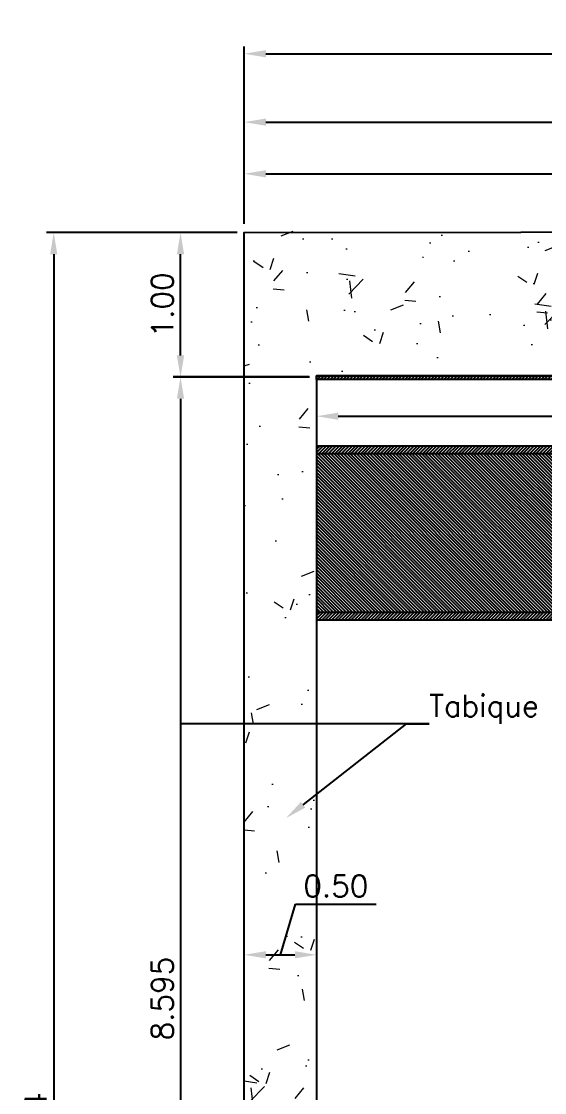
# Model space of a CAD drawing. Header units: metres. Extents: x 1080594 to 1081411, y 976871 to 977162.
# Drawn here: x 1080718.53 to 1080722.15, y 977069 to 977076.41 of the extents above; entities that cross this region are included whole.
import ezdxf
from ezdxf import colors
from ezdxf.entities.mleader import LeaderData, LeaderLine
from ezdxf.math import Vec2, Vec3

# ---------------------------------------------------------------- set-up
doc = ezdxf.new("R2010")
doc.units = ezdxf.units.M
doc.header["$LTSCALE"] = 25.4
doc.linetypes.add('HIDDEN', pattern=[0.375, 0.25, -0.125])
for name, color, linetype in [('CONTRAPESO', 3, 'Continuous'), ('DIMCONTRAPESO', 1, 'Continuous'), ('PERFIL MET', 37, 'Continuous'), ('PROY', 9, 'HIDDEN')]:
    doc.layers.add(name, color=color, linetype=linetype)
for name, color, linetype, lineweight in [('COTA', 1, 'Continuous', 30), ('COTACIM', 20, 'Continuous', 5), ('SOLIDOREFCONT', 254, 'Continuous', 5)]:
    doc.layers.add(name, color=color, linetype=linetype, lineweight=lineweight)
doc.styles.add('romans', font='romans.shx')
doc.dimstyles.new('Copy 75', dxfattribs={"dimtxt": 0.15, "dimasz": 0.15, "dimexe": 0.05, "dimexo": 0.05, "dimgap": 0.05, "dimtad": 1, "dimzin": 0, "dimdsep": 46, "dimtxsty": 'romans', "dimcen": 0.002, "dimclrd": 1, "dimclre": 1, "dimclrt": 3, "dimadec": 4, "dimazin": 0, "dimtfac": 1, "dimtofl": 0, "dimtmove": 1, "dimatfit": 3, "dimfxl": 1, "dimtolj": 1, "dimtzin": 0, "dimarcsym": 1})
pattern_1 = [(45, (56.20687704137526, -51.65062542725354), (-0.01122532015133644, 0.01122532015133644), [])]

# ---------------------------------------------------------------- blocks, each defined once
blk = doc.blocks.new('*D539')
at = {"layer": 'Defpoints', "color": 0, "transparency": 16777216}
for p in [(1080737.072174823, 977076.1868018586), (1080720.072115995, 977074.9603397719), (1080737.072174823, 977074.9603397719)]:
    blk.add_point(p, dxfattribs=at)
at = {"layer": 'DIMCONTRAPESO', "color": 1, "lineweight": -2, "transparency": 16777216}
for p, q in [((1080720.072115995, 977075.010339772), (1080720.072115995, 977076.2368018586)), ((1080737.072174823, 977075.010339772), (1080737.072174823, 977076.2368018586)), ((1080720.222115995, 977076.1868018586), (1080736.922174823, 977076.1868018586))]:
    blk.add_line(p, q, dxfattribs=at)
at = {"layer": 'DIMCONTRAPESO', "color": 1, "transparency": 16777216}
for points in [[(1080720.222115995, 977076.2118018586), (1080720.222115995, 977076.1618018586), (1080720.072115995, 977076.1868018586)], [(1080736.922174823, 977076.2118018586), (1080736.922174823, 977076.1618018586), (1080737.072174823, 977076.1868018586)]]:
    blk.add_solid(points, dxfattribs=at)
at = {"layer": 'DIMCONTRAPESO', "color": 3, "transparency": 16777216, "insert": (1080728.572145409, 977076.3118018586), "char_height": 0.15, "attachment_point": 5, "style": 'romans', "bg_fill": 3, "box_fill_scale": 1.1, "bg_fill_color": 256, "bg_fill_true_color": 13158600, "bg_fill_transparency": 0}
blk.add_mtext('\\A1;17.00', dxfattribs=at)
blk = doc.blocks.new('*D540')
at = {"layer": 'COTA', "color": 1, "lineweight": -2, "transparency": 16777216}
for p, q in [((1080720.022187892, 977074.9503396311), (1080719.581185452, 977074.9503396311)), ((1080719.631185452, 977074.1003396311), (1080719.631185452, 977074.800339631)), ((1080720.522453345, 977073.9503396311), (1080719.581185452, 977073.9503396311))]:
    blk.add_line(p, q, dxfattribs=at)
at = {"layer": 'COTA', "color": 1, "transparency": 16777216}
for points in [[(1080719.606185452, 977074.800339631), (1080719.656185452, 977074.800339631), (1080719.631185452, 977074.9503396311)], [(1080719.606185452, 977074.1003396311), (1080719.656185452, 977074.1003396311), (1080719.631185452, 977073.9503396311)]]:
    blk.add_solid(points, dxfattribs=at)
at = {"layer": 'Defpoints', "color": 0, "transparency": 16777216}
for p in [(1080719.631185452, 977074.9503396311), (1080720.072187892, 977074.9503396311), (1080720.572453345, 977073.9503396311)]:
    blk.add_point(p, dxfattribs=at)
at = {"layer": 'COTA', "color": 3, "transparency": 16777216, "insert": (1080719.506185452, 977074.4503396312), "char_height": 0.15, "attachment_point": 5, "rotation": 90, "style": 'romans'}
blk.add_mtext('\\A1;1.00', dxfattribs=at)
blk = doc.blocks.new('*D541')
at = {"layer": 'COTA', "color": 1, "lineweight": -2, "transparency": 16777216}
for p, q in [((1080720.322163916, 977069.9574663527), (1080720.427163916, 977070.3074663527)), ((1080720.427163916, 977070.3074663527), (1080720.984306773, 977070.3074663527)), ((1080720.222153009, 977069.9574663527), (1080720.422174823, 977069.9574663527))]:
    blk.add_line(p, q, dxfattribs=at)
at = {"layer": 'COTA', "color": 1, "transparency": 16777216}
for points in [[(1080720.222153009, 977069.9824663528), (1080720.222153009, 977069.9324663527), (1080720.072153009, 977069.9574663527)], [(1080720.422174823, 977069.9824663528), (1080720.422174823, 977069.9324663527), (1080720.572174823, 977069.9574663527)]]:
    blk.add_solid(points, dxfattribs=at)
at = {"layer": 'Defpoints', "color": 0, "transparency": 16777216}
for p in [(1080720.072153009, 977069.9574663527), (1080720.572174823, 977069.9574663527), (1080720.572174823, 977069.9574663527)]:
    blk.add_point(p, dxfattribs=at)
at = {"layer": 'COTA', "color": 3, "transparency": 16777216, "insert": (1080720.705735344, 977070.4324663527), "char_height": 0.15, "attachment_point": 5, "style": 'romans'}
blk.add_mtext('\\A1;0.50', dxfattribs=at)
blk = doc.blocks.new('*D584')
at = {"layer": 'COTA', "color": 1, "lineweight": -2, "transparency": 16777216}
for p, q in [((1080720.072174823, 977075.010339772), (1080720.072174823, 977075.4067094193)), ((1080720.222174823, 977075.3567094193), (1080727.573836705, 977075.3567094193)), ((1080727.723836705, 977075.010339772), (1080727.723836705, 977075.4067094193))]:
    blk.add_line(p, q, dxfattribs=at)
at = {"layer": 'COTA', "color": 1, "transparency": 16777216}
for points in [[(1080720.222174823, 977075.3817094193), (1080720.222174823, 977075.3317094193), (1080720.072174823, 977075.3567094193)], [(1080727.573836705, 977075.3817094193), (1080727.573836705, 977075.3317094193), (1080727.723836705, 977075.3567094193)]]:
    blk.add_solid(points, dxfattribs=at)
at = {"layer": 'Defpoints', "color": 0, "transparency": 16777216}
for p in [(1080727.723836705, 977075.3567094193), (1080720.072174823, 977074.9603397719), (1080727.723836705, 977074.9603397719)]:
    blk.add_point(p, dxfattribs=at)
at = {"layer": 'COTA', "color": 3, "transparency": 16777216, "insert": (1080723.923551929, 977075.4817094193), "char_height": 0.15, "attachment_point": 5, "style": 'romans'}
blk.add_mtext('\\A1;7.65', dxfattribs=at)
blk = doc.blocks.new('*D1026')
at = {"layer": 'COTA', "color": 1, "lineweight": -2, "transparency": 16777216}
for p, q in [((1080720.572116153, 977073.9104321623), (1080720.572116153, 977073.630827446)), ((1080726.797087523, 977073.9103378145), (1080726.797087523, 977073.630827446)), ((1080720.722116153, 977073.680827446), (1080726.647087523, 977073.680827446))]:
    blk.add_line(p, q, dxfattribs=at)
at = {"layer": 'COTA', "color": 1, "transparency": 16777216}
for points in [[(1080720.722116153, 977073.7058274461), (1080720.722116153, 977073.655827446), (1080720.572116153, 977073.680827446)], [(1080726.647087523, 977073.7058274461), (1080726.647087523, 977073.655827446), (1080726.797087523, 977073.680827446)]]:
    blk.add_solid(points, dxfattribs=at)
at = {"layer": 'Defpoints', "color": 0, "transparency": 16777216}
for p in [(1080720.572116153, 977073.9604321624), (1080726.797087523, 977073.9603378145), (1080726.797087523, 977073.680827446)]:
    blk.add_point(p, dxfattribs=at)
at = {"layer": 'COTA', "color": 3, "transparency": 16777216, "insert": (1080723.684601838, 977073.805827446), "char_height": 0.15, "attachment_point": 5, "style": 'romans'}
blk.add_mtext('\\A1;6.22', dxfattribs=at)
blk = doc.blocks.new('*D605')
at = {"layer": 'Defpoints', "color": 0, "transparency": 16777216}
for p in [(1080726.002063863, 977075.7138617919), (1080726.002063863, 977075.5552750548), (1080720.072089312, 977074.9830369225)]:
    blk.add_point(p, dxfattribs=at)
at = {"layer": 'DIMCONTRAPESO', "color": 1, "lineweight": -2, "transparency": 16777216}
for p, q in [((1080720.072089312, 977075.0330369226), (1080720.072089312, 977075.7638617919)), ((1080720.222089312, 977075.7138617919), (1080725.852063863, 977075.7138617919)), ((1080726.002063863, 977075.6052750548), (1080726.002063863, 977075.7638617919))]:
    blk.add_line(p, q, dxfattribs=at)
at = {"layer": 'DIMCONTRAPESO', "color": 1, "transparency": 16777216}
for points in [[(1080720.222089312, 977075.7388617919), (1080720.222089312, 977075.6888617919), (1080720.072089312, 977075.7138617919)], [(1080725.852063863, 977075.7388617919), (1080725.852063863, 977075.6888617919), (1080726.002063863, 977075.7138617919)]]:
    blk.add_solid(points, dxfattribs=at)
at = {"layer": 'DIMCONTRAPESO', "color": 3, "transparency": 16777216, "insert": (1080723.037076587, 977075.8388617919), "char_height": 0.15, "attachment_point": 5, "style": 'romans'}
blk.add_mtext('\\A1;5.93', dxfattribs=at)
blk = doc.blocks.new('*D926')
at = {"layer": 'COTA', "color": 1, "lineweight": -2, "transparency": 16777216}
for p, q in [((1080720.522114187, 977073.952181371), (1080719.581111746, 977073.952181371)), ((1080719.631111746, 977073.802181371), (1080719.631111746, 977065.5073396106)), ((1080720.522114187, 977065.3573396106), (1080719.581111746, 977065.3573396106))]:
    blk.add_line(p, q, dxfattribs=at)
at = {"layer": 'COTA', "color": 1, "transparency": 16777216}
for points in [[(1080719.606111747, 977073.802181371), (1080719.656111746, 977073.802181371), (1080719.631111746, 977073.952181371)], [(1080719.606111747, 977065.5073396106), (1080719.656111746, 977065.5073396106), (1080719.631111746, 977065.3573396106)]]:
    blk.add_solid(points, dxfattribs=at)
at = {"layer": 'Defpoints', "color": 0, "transparency": 16777216}
for p in [(1080720.572114187, 977073.952181371), (1080719.631111746, 977065.3573396106), (1080720.572114187, 977065.3573396106)]:
    blk.add_point(p, dxfattribs=at)
at = {"layer": 'COTA', "color": 3, "transparency": 16777216, "insert": (1080719.506111746, 977069.654760491), "char_height": 0.15, "attachment_point": 5, "rotation": 90, "style": 'romans'}
blk.add_mtext('\\A1;8.595', dxfattribs=at)
blk = doc.blocks.new('*D927')
at = {"layer": 'COTA', "color": 1, "lineweight": -2, "transparency": 16777216}
for p, q in [((1080720.022114187, 977074.9503396106), (1080719.581111746, 977074.9503396106)), ((1080719.631111746, 977074.1011813709), (1080719.631111746, 977074.8003396105)), ((1080720.522114187, 977073.9511813709), (1080719.581111746, 977073.9511813709))]:
    blk.add_line(p, q, dxfattribs=at)
at = {"layer": 'COTA', "color": 1, "transparency": 16777216}
for points in [[(1080719.606111747, 977074.8003396105), (1080719.656111746, 977074.8003396105), (1080719.631111746, 977074.9503396106)], [(1080719.606111747, 977074.1011813709), (1080719.656111746, 977074.1011813709), (1080719.631111746, 977073.9511813709)]]:
    blk.add_solid(points, dxfattribs=at)
at = {"layer": 'Defpoints', "color": 0, "transparency": 16777216}
for p in [(1080719.631111746, 977074.9503396106), (1080720.072114187, 977074.9503396106), (1080720.572114187, 977073.9511813709)]:
    blk.add_point(p, dxfattribs=at)
at = {"layer": 'COTA', "color": 3, "transparency": 16777216, "insert": (1080719.506111746, 977074.4507604908), "char_height": 0.15, "attachment_point": 5, "rotation": 90, "style": 'romans'}
blk.add_mtext('\\A1;1.00', dxfattribs=at)
blk = doc.blocks.new('*D929')
at = {"layer": 'COTA', "color": 1, "lineweight": -2, "transparency": 16777216}
for p, q in [((1080720.022114187, 977074.9503396106), (1080718.704339265, 977074.9503396106)), ((1080718.754339265, 977074.8003396105), (1080718.754339265, 977062.5063396107)), ((1080720.022114187, 977062.3563396106), (1080718.704339265, 977062.3563396106))]:
    blk.add_line(p, q, dxfattribs=at)
at = {"layer": 'COTA', "color": 1, "transparency": 16777216}
for points in [[(1080718.729339265, 977074.8003396105), (1080718.779339265, 977074.8003396105), (1080718.754339265, 977074.9503396106)], [(1080718.729339265, 977062.5063396107), (1080718.779339265, 977062.5063396107), (1080718.754339265, 977062.3563396106)]]:
    blk.add_solid(points, dxfattribs=at)
at = {"layer": 'Defpoints', "color": 0, "transparency": 16777216}
for p in [(1080720.072114187, 977074.9503396106), (1080718.754339265, 977062.3563396106), (1080720.072114187, 977062.3563396106)]:
    blk.add_point(p, dxfattribs=at)
at = {"layer": 'COTA', "color": 3, "transparency": 16777216, "insert": (1080718.629339265, 977068.6533396108), "char_height": 0.15, "attachment_point": 5, "rotation": 90, "style": 'romans'}
blk.add_mtext('\\A1;12.594', dxfattribs=at)

msp = doc.modelspace()

# ---------------------------------------------------------------- hatches: boundary and pattern name
at = {"layer": 'PERFIL MET'}
h = msp.add_hatch(dxfattribs=at)
h.set_pattern_fill('ANSI31', color=256, scale=0.005)
h.set_pattern_definition(pattern_1)
h.paths.add_polyline_path([(1080720.572116152, 977073.960336568), (1080736.571835312, 977073.9603397719), (1080736.571835155, 977073.9349397718), (1080720.572115995, 977073.9349365678)])
h = msp.add_hatch(dxfattribs=at)
h.set_pattern_fill('ANSI31', color=256, scale=0.005)
h.set_pattern_definition(pattern_1)
h.paths.add_polyline_path([(1080720.572116152, 977073.960336568), (1080736.571835312, 977073.9603397719), (1080736.571835155, 977073.9349397718), (1080720.572115995, 977073.9349365678)])
at = {"layer": 'PERFIL MET', "transparency": 33554534}
h = msp.add_hatch(dxfattribs=at)
h.set_pattern_fill('ANSI31', color=256, scale=0.005)
h.set_pattern_definition([(45, (32.63285621232353, 0), (-0.01122532015133644, 0.01122532015133644), [])])
h.paths.add_polyline_path([(1080720.572115995, 977073.4739707632), (1080720.572115995, 977073.4231707632), (1080726.211776536, 977073.4231707632), (1080726.268488351, 977073.4740811866)])
h.paths.add_polyline_path([(1080726.639637257, 977073.4740883813), (1080726.581690594, 977073.4231707632), (1080728.213584298, 977073.4231707632), (1080728.270176637, 977073.4739729377)])
h.paths.add_polyline_path([(1080728.600623572, 977073.474421032), (1080728.542676908, 977073.4235034139), (1080730.212753981, 977073.4231777141), (1080730.269385925, 977073.4739703867)])
h.paths.add_polyline_path([(1080730.599177829, 977073.4737629514), (1080730.541231165, 977073.4228453333), (1080732.212226763, 977073.4231638684), (1080732.268841236, 977073.4739708072)])
h.paths.add_polyline_path([(1080732.598231197, 977073.4739715515), (1080732.541404276, 977073.4235163858), (1080734.212248761, 977073.4231780821), (1080734.268848045, 977073.4739712076)])
h.paths.add_polyline_path([(1080734.598238661, 977073.473971952), (1080734.540996667, 977073.4231443816), (1080736.571741628, 977073.4235804066), (1080736.571781717, 977073.4725051898)])
h = msp.add_hatch(dxfattribs=at)
h.set_pattern_fill('ANSI31', color=256, scale=0.005, angle=90)
h.set_pattern_definition([(135, (32.63285621232353, 0), (-0.01122532015133644, -0.01122532015133644), [])])
h.paths.add_polyline_path([(1080726.002063863, 977073.2349108554), (1080726.002031718, 977073.4231707632), (1080720.572115995, 977073.4231707632), (1080720.572115995, 977072.3247707632), (1080724.988208364, 977072.3247705663)])
h.paths.add_polyline_path([(1080726.211776536, 977073.4231707632), (1080726.002031718, 977073.4231707632), (1080726.002063863, 977073.2349108554)], flags=17)
h.paths.add_polyline_path([(1080726.002063863, 977072.9392687943), (1080725.317587669, 977072.324811771), (1080726.002031718, 977072.3247707632)], flags=17)
h.paths.add_polyline_path([(1080728.213584298, 977073.4231707632), (1080726.54093965, 977073.4230197491), (1080726.002063863, 977072.9392687943), (1080726.002031718, 977072.3247707632), (1080726.989994455, 977072.3247707632)])
h.paths.add_polyline_path([(1080730.212753981, 977073.4231777141), (1080728.542676908, 977073.4235034139), (1080727.319708357, 977072.325110981), (1080728.98819988, 977072.3247707632)])
h.paths.add_polyline_path([(1080732.212226763, 977073.4231638684), (1080730.542705476, 977073.4236333492), (1080729.318187054, 977072.3250545949), (1080730.988280823, 977072.3247707632)])
h.paths.add_polyline_path([(1080734.212248761, 977073.4231780821), (1080732.541731874, 977073.423267951), (1080731.317805451, 977072.3248923605), (1080732.998364622, 977072.3247707632)])
h.paths.add_polyline_path([(1080736.572174823, 977073.4231707632), (1080734.541771565, 977073.4232974532), (1080733.331659315, 977072.3247707632), (1080736.572174823, 977072.3249500999)])
h = msp.add_hatch(dxfattribs=at)
h.set_pattern_fill('ANSI31', color=256, scale=0.005)
h.set_pattern_definition([(45, (32.63285621232353, -1.149199999985285), (-0.01122532015133644, 0.01122532015133644), [])])
h.paths.add_polyline_path([(1080720.572115995, 977072.3247707632), (1080720.572115995, 977072.2739707632), (1080724.931620601, 977072.2739696488), (1080724.988306013, 977072.3248563705)])
h.paths.add_polyline_path([(1080725.317587669, 977072.324811771), (1080725.260951938, 977072.2739696488), (1080726.933403297, 977072.2739696488), (1080726.989994455, 977072.3247707632)])
h.paths.add_polyline_path([(1080727.319708357, 977072.3251109808), (1080727.262738205, 977072.2739696488), (1080728.931802168, 977072.2739696488), (1080728.988424475, 977072.3247692721)])
h.paths.add_polyline_path([(1080729.318187048, 977072.3250545898), (1080729.261245794, 977072.2739696488), (1080730.931672841, 977072.2739696488), (1080730.988280823, 977072.3247707632)])
h.paths.add_polyline_path([(1080731.317805451, 977072.3248923605), (1080731.261062263, 977072.2739699101), (1080732.940550545, 977072.2739696488), (1080732.998362925, 977072.3247692721)])
h.paths.add_polyline_path([(1080733.331791902, 977072.3248872668), (1080733.273845238, 977072.2739696488), (1080736.572102245, 977072.2764349602), (1080736.572142334, 977072.3253597434)])
at = {"layer": 'SOLIDOREFCONT', "true_color": 0x5b5b5b, "transparency": 33554546}
h = msp.add_hatch(dxfattribs=at)
h.set_pattern_fill('AR-CONC', color=251, scale=0.005)
h.set_pattern_definition([(49.99999999999999, (0, 0), (0.91092334498002, -0.07969542769451543), [0.09525, -1.04775]), (355, (0, 0), (-0.1762171071248467, 0.9552842261951757), [0.0762, -0.83820292085]), (100.4514447, (0.07591003505513072, -0.006641267449595034), (0.7347062354517664, 0.8755887595609755), [0.080950044, -0.8904512229999999]), (46.18420000000002, (0, 0.2539999999571592), (1.35539520446065, -0.2102116396636357), [0.1428749999999999, -1.571624999999999]), (96.63555760999995, (0.1129495000932366, 0.2364824999822304), (1.187020670257515, 1.237130622988608), [0.1214251157, -1.3356780408]), (351.1841511700001, (0, 0.2539999999571592), (1.187020670324885, 1.237130622927663), [0.11429983535, -1.2572986596]), (21, (0.1270000000949949, 0.190500000026077), (0.7580719563456624, -0.5113259909354381), [0.09525, -1.04775]), (326.0000000000001, (0.1270000000949949, 0.190500000026077), (0.3090101417382354, 0.9209398306115963), [0.0762, -0.8382]), (71.45144499999999, (0.1901726629585028, 0.1478895004838705), (1.067082096393581, 0.4096138444295262), [0.08095004400000001, -0.8904496879999999]), (37.50000000000001, (0, 0), (0.01544301625295908, 0.4227751943657655), [0, -0.82804, 0, -0.8509000000000001, 0, -0.8413750000000001]), (7.499999999999999, (0, 0), (0.3340983125515287, 0.5009028740905975), [0, -0.48514, 0, -0.80899, 0, -0.320675]), (327.5, (-0.2832100000232458, 0), (0.677952975834357, -0.02864371996336722), [0, -0.3175, 0, -0.9906, 0, -1.31445]), (317.5, (-0.4102099998854101, 0), (0.7406459069300902, 0.1271324551666652), [0, -0.41275, 0, -0.65786, 0, -0.93345])])
h.paths.add_polyline_path([(1080726.797089704, 977073.9603397719), (1080727.723836705, 977074.7922842709), (1080727.723836705, 977074.9603397719), (1080720.072115995, 977074.9603397719), (1080720.072174823, 977062.760339772), (1080737.07198815, 977062.760339772), (1080737.072174823, 977074.9603397719), (1080736.27031317, 977074.9603397719), (1080735.426508191, 977074.2028526588), (1080735.426508191, 977073.960339772), (1080736.572174823, 977073.9603397719), (1080736.572174823, 977065.355339772), (1080720.572174823, 977065.355339772), (1080720.572174823, 977073.9603397719)])
h.paths.add_polyline_path([(1080728.795187915, 977073.9603397719), (1080729.715341716, 977074.7846582847), (1080729.715341649, 977074.9591992646), (1080728.270313334, 977074.960339772), (1080727.476898483, 977074.2481626279), (1080727.476899405, 977073.9603398041)])
h.paths.add_polyline_path([(1080730.797088415, 977073.9603386156), (1080731.715134664, 977074.7844724137), (1080731.715134576, 977074.9603385319), (1080730.2703024, 977074.9603301036), (1080729.466691431, 977074.2395256527), (1080729.46676148, 977073.9603399077)], flags=17)
h.paths.add_polyline_path([(1080732.270313298, 977074.9603397719), (1080731.464432903, 977074.2368978255), (1080731.464432903, 977073.9603407821), (1080732.797089704, 977073.9603397719), (1080733.712876136, 977074.7824449242), (1080733.712876033, 977074.9603385319)], flags=17)
h.paths.add_polyline_path([(1080734.796998386, 977073.9603394165), (1080735.714061328, 977074.7835088754), (1080735.714061328, 977074.960339772), (1080734.270313262, 977074.9603397718), (1080733.465618095, 977074.2379617767), (1080733.465618095, 977073.9603397719)])
h.paths.add_polyline_path([(1080720.422174823, 977068.8005686639), (1080720.422174823, 977068.7996674617)], flags=16)
h.paths.add_polyline_path([(1080737.071899093, 977068.8109579537), (1080737.071899093, 977068.8109818143), (1080737.071899093, 977068.8109579537), (1080737.071899092, 977068.8109340931)], flags=16)

# ---------------------------------------------------------------- linework, layer by layer
at = {"layer": 'CONTRAPESO'}
msp.add_lwpolyline([(1080736.572174823, 977065.355339772), (1080736.572174823, 977065.355339772), (1080736.572174823, 977073.9603397719), (1080735.426508191, 977073.9603397719), (1080735.426508191, 977074.2028526588), (1080736.27031317, 977074.9603397719), (1080737.072174647, 977074.9562365018), (1080737.071775588, 977065.6515318939), (1080737.071775588, 977065.6515318939), (1080737.071800728, 977065.3553502434), (1080737.07198815, 977062.355339772), (1080720.072174823, 977062.355339772), (1080720.072116042, 977074.9503396141), (1080727.723836705, 977074.9603397719), (1080727.723836705, 977074.7922842709), (1080726.797089704, 977073.9603397719), (1080720.572174823, 977073.9603397719), (1080720.572174823, 977065.355339772)], close=True, dxfattribs=at)
at = {"layer": 'PERFIL MET'}
for points in [[(1080720.572116152, 977073.960336568), (1080736.571835312, 977073.9603397719), (1080736.571835155, 977073.9349397718), (1080720.572115995, 977073.9349365678)], [(1080720.572115995, 977073.4739707632), (1080720.572115995, 977073.4231707632), (1080726.211776536, 977073.4231707632), (1080726.268488351, 977073.4740811866)], [(1080720.572115995, 977072.3247707632), (1080720.572115995, 977072.2739707632), (1080724.931620601, 977072.2739696488), (1080724.988306013, 977072.3248563705)]]:
    msp.add_lwpolyline(points, close=True, dxfattribs=at)
msp.add_lwpolyline([(1080724.988306013, 977072.3248563705), (1080720.572115995, 977072.3247707632)], dxfattribs=at)
msp.add_lwpolyline([(1080724.988306013, 977072.3248563705), (1080720.572115995, 977072.3247707632)], dxfattribs=at)
at = {"layer": 'PROY', "color": 252, "transparency": 33554457}
msp.add_lwpolyline([(1080720.572116152, 977073.960336568), (1080736.571835312, 977073.9603397719), (1080736.571835155, 977073.9349397718), (1080720.572115995, 977073.9349365678)], close=True, dxfattribs=at)

# ---------------------------------------------------------------- dimensions: what is measured, and where the dimension line sits
at = {"layer": 'COTA', "color": 2}
dim = msp.add_linear_dim(base=(1080719.631111746, 977065.3573396106), p1=(1080720.572114187, 977073.952181371), p2=(1080720.572114187, 977065.3573396106), angle=90, dimstyle='Copy 75', override={"dimdec": 3}, dxfattribs=at)
dim.commit()
dim.dimension.update_dxf_attribs({"geometry": '*D926', "text_midpoint": (1080719.506111746, 977069.654760491)})
at = {"layer": 'COTA', "color": 4}
dim = msp.add_linear_dim(base=(1080726.797087523, 977073.680827446), p1=(1080720.572116153, 977073.9604321624), p2=(1080726.797087523, 977073.9603378145), dimstyle='Copy 75', dxfattribs=at)
dim.commit()
dim.dimension.update_dxf_attribs({"geometry": '*D1026', "text_midpoint": (1080723.684601838, 977073.680827446), "dimtype": 160})
at = {"layer": 'COTA'}
dim = msp.add_linear_dim(base=(1080720.572174823, 977069.9574663527), p1=(1080720.072153009, 977069.9574663527), p2=(1080720.572174823, 977069.9574663527), dimstyle='Copy 75', dxfattribs=at)
dim.commit()
dim.dimension.update_dxf_attribs({"geometry": '*D541', "text_midpoint": (1080720.477163916, 977070.4324663527)})

# ---------------------------------------------------------------- leaders
at = {"layer": 'COTACIM'}
ml = msp.add_multileader_mtext('Standard', dxfattribs=at)
ml.set_content('Tabique posterior', color=3, style='romans')
ml.set_leader_properties(color=256)
ml.build(insert=Vec2(0, 0))
ml.multileader.update_dxf_attribs({"text_left_attachment_type": 6, "text_right_attachment_type": 6, "dogleg_length": 0.1560199508385566, "arrow_head_size": 0.15})
ctx = ml.context
ctx.base_point, ctx.char_height, ctx.arrow_head_size, ctx.landing_gap_size, ctx.plane_origin = Vec3(1080721.350457525, 977071.5536433607), 0.15, 0.15, 0, Vec3(1080720.643936815, 977070.6247329521)
ctx.left_attachment, ctx.right_attachment = 6, 6
notes = []
notes.append((ctx, [(0, (1, 1, 0), (1080721.194437575, 977071.5536433607), (1, 0), 0.1560199508385566, [(0, [(1080720.360410818, 977070.901854124)], 0, [])])]))
ctx.mtext.insert, ctx.mtext.width, ctx.mtext.flow_direction = Vec3(1080721.350457525, 977071.7536433607), 4.216741702286527, 5
for ctx, leaders in notes:
    for number, flags, end, landing, length, lines in leaders:
        leader = LeaderData()
        leader.index, (leader.has_last_leader_line, leader.has_dogleg_vector, leader.attachment_direction) = number, flags
        leader.last_leader_point, leader.dogleg_vector, leader.dogleg_length = Vec3(end), Vec3(landing), length
        for number, points, colour, breaks in lines:
            line = LeaderLine()
            line.index, line.vertices, line.color, line.breaks = number, Vec3.list(points), colors.encode_raw_color(colour), breaks
            leader.lines.append(line)
        ctx.leaders.append(leader)

# ---------------------------------------------------------------- next in the draw order: dimensions: what is measured, and where the dimension line sits
at = {"layer": 'DIMCONTRAPESO'}
dim = msp.add_linear_dim(base=(1080737.072174823, 977076.1868018586), p1=(1080720.072115995, 977074.9603397719), p2=(1080737.072174823, 977074.9603397719), dimstyle='Copy 75', override={"dimtfill": 1}, dxfattribs=at)
dim.commit()
dim.dimension.update_dxf_attribs({"geometry": '*D539', "text_midpoint": (1080728.572145409, 977076.3118018586)})

# ---------------------------------------------------------------- next in the draw order: dimensions: what is measured, and where the dimension line sits
at = {"layer": 'COTA', "color": 4}
dim = msp.add_linear_dim(base=(1080727.723836705, 977075.3567094193), p1=(1080720.072174823, 977074.9603397719), p2=(1080727.723836705, 977074.9603397719), dimstyle='Copy 75', dxfattribs=at)
dim.commit()
dim.dimension.update_dxf_attribs({"geometry": '*D584', "text_midpoint": (1080723.923551929, 977075.3567094193), "dimtype": 160})
at = {"layer": 'COTA', "color": 2}
dim = msp.add_linear_dim(base=(1080718.754339265, 977062.3563396106), p1=(1080720.072114187, 977074.9503396106), p2=(1080720.072114187, 977062.3563396106), angle=90, dimstyle='Copy 75', override={"dimdec": 3}, dxfattribs=at)
dim.commit()
dim.dimension.update_dxf_attribs({"geometry": '*D929', "text_midpoint": (1080718.629339265, 977068.6533396108)})
at = {"layer": 'COTA'}
for base, p1, p2, picture, middle in [((1080719.631111746, 977074.9503396106), (1080720.572114187, 977073.9511813709), (1080720.072114187, 977074.9503396106), '*D927', (1080719.506111746, 977074.4507604908)), ((1080719.631185452, 977074.9503396311), (1080720.572453345, 977073.9503396311), (1080720.072187892, 977074.9503396311), '*D540', (1080719.506185452, 977074.4503396312))]:
    dim = msp.add_linear_dim(base=base, p1=p1, p2=p2, angle=90, dimstyle='Copy 75', dxfattribs=at)
    dim.commit()
    dim.dimension.update_dxf_attribs({"geometry": picture, "text_midpoint": middle})
at = {"layer": 'DIMCONTRAPESO'}
dim = msp.add_linear_dim(base=(1080726.002063863, 977075.7138617919), p1=(1080720.072089312, 977074.9830369225), p2=(1080726.002063863, 977075.5552750548), dimstyle='Copy 75', dxfattribs=at)
dim.commit()
dim.dimension.update_dxf_attribs({"geometry": '*D605', "text_midpoint": (1080723.037076587, 977075.8388617919)})

doc.saveas('drawing.dxf')
